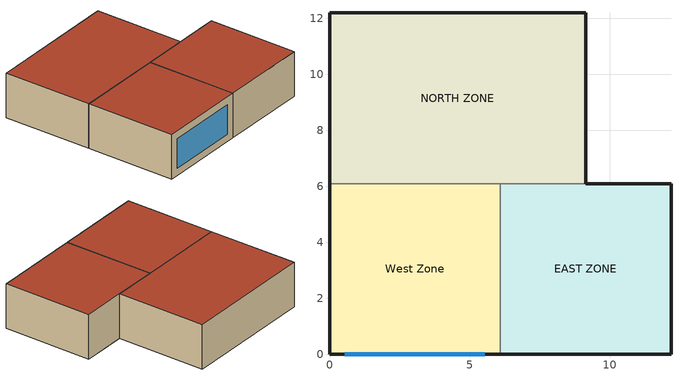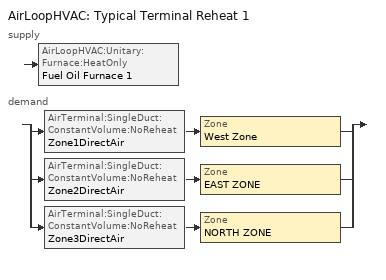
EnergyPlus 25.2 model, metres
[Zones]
West Zone
 floor adiabatic (FLOOR SLAB 8 IN): 0,0 0,6.1 6.1,6.1 6.1,0 z0
 wall outside (EXTWALL80): 0,6.1 0,0 6.1,0 z0:3.05
 wall to NORTH ZONE (PARTITION06): 6.1,6.1 0,6.1 z0:3.05
 wall to EAST ZONE (PARTITION06): 6.1,0 6.1,6.1 z0:3.05
 window (WIN-CON-LIGHT): 0.55,0 5.55,0 z0.5:2.5
 roof outside (ROOF34): 0,6.1 0,0 6.1,0 6.1,6.1 z3.05
EAST ZONE
 floor adiabatic (FLOOR SLAB 8 IN): 6.1,0 6.1,6.1 12.19,6.1 12.19,0 z0
 wall outside (EXTWALL80): 6.1,0 12.19,0 12.19,6.1 9.14,6.1 z0:3.05
 wall to NORTH ZONE (PARTITION06): 9.14,6.1 6.1,6.1 z0:3.05
 roof outside (ROOF34): 6.1,6.1 6.1,0 12.19,0 12.19,6.1 z3.05
NORTH ZONE
 floor adiabatic (FLOOR SLAB 8 IN): 0,6.1 0,12.19 9.14,12.19 9.14,6.1 z0
 wall outside (EXTWALL80): 9.14,6.1 9.14,12.19 0,12.19 0,6.1 z0:3.05
 roof outside (ROOF34): 0,12.19 0,6.1 9.14,6.1 9.14,12.19 z3.05
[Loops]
AirLoopHVAC 'Typical Terminal Reheat 1'
 supply: AirLoopHVAC:Unitary:Furnace:HeatOnly 'Fuel Oil Furnace 1'
 demand: split
  | AirTerminal:SingleDuct:ConstantVolume:NoReheat 'Zone1DirectAir' > Zone 'West Zone'
  | AirTerminal:SingleDuct:ConstantVolume:NoReheat 'Zone2DirectAir' > Zone 'EAST ZONE'
  | AirTerminal:SingleDuct:ConstantVolume:NoReheat 'Zone3DirectAir' > Zone 'NORTH ZONE'
[Building]
NONE: Loads convergence tolerance value=0.04; Maximum number of warmup days=25; Minimum number of warmup days=6; North axis=0; Solar distribution=FullInteriorAndExterior; Temperature convergence tolerance value=0.4; Terrain=Suburbs
[Site:GroundTemperature:BuildingSurface]
20.03, 20.03, 20.13, 20.3, 20.43, 20.52, 20.62, 20.77, 20.78, 20.55, 20.44, 20.2
[Site:Location]
CHICAGO_IL_USA TMY2-94846: Elevation=190; Latitude=42; Longitude=-87.88; Time zone=-6
[SizingPeriod:DesignDay] Barometric pressure=99063; Daily dry bulb temperature range=0; Day of month=21; Day type=WinterDesignDay; Daylight saving time indicator=No; Humidity condition type=WetBulb; Month=1; Rain indicator=No; Sky clearness=0; Snow indicator=No; Solar model indicator=ASHRAEClearSky; Wind direction=270
Name | Maximum dry bulb temperature | Wetbulb or dewpoint at maximum dry bulb | Wind speed
CHICAGO Ann Htg Wind 99% Condns WS=>MCDB | -4.1 | -4.1 | 11.8
CHICAGO_IL_USA Annual Heating 99% Design Conditions DB | -17.3 | -17.3 | 4.9
[Construction]
EXTWALL80: A1 - 1 IN STUCCO, C4 - 4 IN COMMON BRICK, E1 - 3 / 4 IN PLASTER OR GYP BOARD
FLOOR SLAB 8 IN: C10 - 8 IN HW CONCRETE
PARTITION06: E1 - 3 / 4 IN PLASTER OR GYP BOARD, C6 - 8 IN CLAY TILE, E1 - 3 / 4 IN PLASTER OR GYP BOARD
ROOF34: E2 - 1 / 2 IN SLAG OR STONE, E3 - 3 / 8 IN FELT AND MEMBRANE, B5 - 1 IN DENSE INSULATION, C12 - 2 IN HW CONCRETE
WIN-CON-LIGHT: WIN-LAY-GLASS-LIGHT
[Material] Thermal absorptance=0.9
Name | Conductivity | Density | Roughness | Solar absorptance | Specific heat | Thickness | Visible absorptance
A1 - 1 IN STUCCO | 0.691831 | 1858.142 | Smooth | 0.92 | 836.8 | 0.0253898 | 0.92
B5 - 1 IN DENSE INSULATION | 0.0432394 | 91.30524 | VeryRough | 0.5 | 836.8 | 0.0253898 | 0.5
C4 - 4 IN COMMON BRICK | 0.726422 | 1922.216 | Rough | 0.76 | 836.8 | 0.101498 | 0.76
C6 - 8 IN CLAY TILE | 0.570761 | 1121.292 | Smooth | 0.82 | 836.8 | 0.203302 | 0.82
C10 - 8 IN HW CONCRETE | 1.729577 | 2242.585 | MediumRough | 0.65 | 836.8 | 0.203302 | 0.65
C12 - 2 IN HW CONCRETE | 1.729577 | 2242.585 | MediumRough | 0.65 | 836.8 | 0.0509016 | 0.65
E1 - 3 / 4 IN PLASTER OR GYP BOARD | 0.726422 | 1601.846 | Smooth | 0.92 | 836.8 | 0.01905 | 0.92
E2 - 1 / 2 IN SLAG OR STONE | 1.435549 | 881.0155 | Rough | 0.55 | 1673.6 | 0.0127102 | 0.55
E3 - 3 / 8 IN FELT AND MEMBRANE | 0.190253 | 1121.292 | Rough | 0.75 | 1673.6 | 0.00954024 | 0.75
[WindowMaterial:Glazing]
WIN-LAY-GLASS-LIGHT: Back side infrared hemispherical emissivity=0.84; Back side solar reflectance at normal incidence=0.031; Back side visible reflectance at normal incidence=0.05; Conductivity=0.9; Front side infrared hemispherical emissivity=0.84; Front side solar reflectance at normal incidence=0.031; Front side visible reflectance at normal incidence=0.05; Infrared transmittance at normal incidence=0; Optical data type=SpectralAverage; Solar transmittance at normal incidence=0.9; Thickness=0.003; Visible transmittance at normal incidence=0.9
[AirLoopHVAC]
Typical Terminal Reheat 1: Design supply air flow rate=1.3
[AirLoopHVAC:Unitary:Furnace:HeatOnly]
Fuel Oil Furnace 1: Availability schedule=FanAndCoilAvailSched; Controlling zone or thermostat location=East Zone; Fan placement=BlowThrough; Heating coil=Furnace Coil; Heating supply air flow rate=1.3; Maximum supply air temperature=80; Supply air fan operating mode schedule=CyclingFanSchedule; Supply fan=Supply Fan 1
[AirTerminal:SingleDuct:ConstantVolume:NoReheat] Availability schedule=FanAndCoilAvailSched
Name | Maximum air flow rate
Zone1DirectAir; Zone3DirectAir | 0.47
Zone2DirectAir | 0.36
[AvailabilityManager:Scheduled]
Furnace 1 Avail: Schedule=FanAndCoilAvailSched
[Coil:Heating:Fuel]
Furnace Coil: Availability schedule=FanAndCoilAvailSched; Burner efficiency=0.8; Fuel type=FuelOilNo2; Nominal capacity=20000
[ElectricEquipment] Design level calculation method=EquipmentLevel; Fraction latent=0; Fraction lost=0; Fraction radiant=0.3; Schedule=BLDG Sch   2
Name | Design level | Zone or zonelist or space or spacelist
EAST ZONE ElecEq 1 | 1464.375 | EAST ZONE
NORTH ZONE ElecEq 1 | 2928.751 | NORTH ZONE
West Zone ElecEq 1 | 2928.751 | West Zone
[Fan:OnOff]
Supply Fan 1: Availability schedule=FanAndCoilAvailSched; Fan total efficiency=0.7; Maximum flow rate=1.3; Motor efficiency=0.9; Motor in airstream fraction=1; Pressure rise=600
[Lights] Design level calculation method=LightingLevel; End use subcategory=GeneralLights; Fraction radiant=0.2; Fraction replaceable=0; Fraction visible=0.2; Return air fraction=0; Schedule=BLDG Sch   3
Name | Lighting level | Zone or zonelist or space or spacelist
EAST ZONE Lights 1 | 1464.375 | EAST ZONE
NORTH ZONE Lights 1 | 878.6252 | NORTH ZONE
[People] Activity level schedule=Activity Sch; Air velocity schedule=Air Velo Sch; Carbon dioxide generation rate=3.82e-08; Clothing insulation calculation method=ClothingInsulationSchedule; Clothing insulation schedule=Clothing Sch; Fraction radiant=0.3; Mean radiant temperature calculation type=EnclosureAveraged; Number of people calculation method=People; Number of people schedule=BLDG Sch   1; Thermal comfort model 1 type=Fanger; Work efficiency schedule=Work Eff Sch
Name | Number of people | Zone or zonelist or space or spacelist
EAST ZONE | 3 | EAST ZONE
NORTH ZONE | 4 | NORTH ZONE
West Zone | 3 | West Zone
[ThermostatSetpoint:SingleCooling]
Cooling Setpoint with SB: Setpoint temperature schedule=Cooling Setpoints
[ThermostatSetpoint:SingleHeating]
Heating Setpoint with SB: Setpoint temperature schedule=Heating Setpoints
[Zone] Ceiling height=Autocalculate; Multiplier=1; Type=1; Volume=Autocalculate
EAST ZONE; NORTH ZONE; West Zone
[ZoneControl:Thermostat]
Zone 2 Thermostat: Zone or zonelist=EAST ZONE; Control 1=Heating Setpoint with SB; Control 2=Cooling Setpoint with SB; Control type schedule=Zone Control Type Sched
[Zone equipment]
West Zone: Zone1DirectAir
EAST ZONE: Zone2DirectAir
NORTH ZONE: Zone3DirectAir
[Schedule:Compact]
ACTIVITY SCH: Through: 12/31, For: AllDays, Until: 24:00, 131.8
AIR VELO SCH: Through: 12/31, For: AllDays, Until: 24:00, 0.14
BLDG SCH   1: Through: 12/31, For: Weekdays, Until: 6:00, 0, Until: 7:00, 0.1, Until: 8:00, 0.5, Until: 12:00, 1, Until: 13:00, 0.5, Until: 16:00, 1, Until: 17:00, 0.5, Until: 18:00, 0.1, Until: 24:00, 0, For: Weekends Holiday, Until: 24:00, 0, For: SummerDesignDay, Until: 6:00, 0, Until: 7:00, 0.1, Until: 8:00, 0.5, Until: 12:00, 1, Until: 13:00, 0.5, Until: 16:00, 1, Until: 17:00, 0.5, Until: 18:00, 0.1, Until: 24:00, 0, For: WinterDesignDay CustomDay1 CustomDay2, Until: 24:00, 0
BLDG SCH   2: Through: 12/31, For: Weekdays, Until: 8:00, 0, Until: 18:00, 1, Until: 24:00, 0, For: Weekends Holiday, Until: 24:00, 0, For: SummerDesignDay, Until: 8:00, 0, Until: 18:00, 1, Until: 24:00, 0, For: WinterDesignDay CustomDay1 CustomDay2, Until: 24:00, 0
BLDG SCH   3: Through: 12/31, For: Weekdays, Until: 6:00, 0.05, Until: 7:00, 0.2, Until: 17:00, 1, Until: 18:00, 0.5, Until: 24:00, 0.05, For: Weekends Holiday, Until: 24:00, 0.05, For: SummerDesignDay, Until: 6:00, 0.05, Until: 7:00, 0.2, Until: 17:00, 1, Until: 18:00, 0.5, Until: 24:00, 0.05, For: WinterDesignDay CustomDay1 CustomDay2, Until: 24:00, 0.05
CLOTHING SCH: Through: 12/31, For: AllDays, Until: 24:00, 1
COOLING SETPOINTS: Through: 12/31, For: AllDays, Until: 7:00, 30, Until: 17:00, 24, Until: 24:00, 30
CYCLINGFANSCHEDULE; WORK EFF SCH: Through: 12/31, For: AllDays, Until: 24:00, 0
FANANDCOILAVAILSCHED: Through: 3/31, For: AllDays, Until: 24:00, 1, Through: 9/30, For: Weekdays, Until: 7:00, 0, Until: 17:00, 1, Until: 24:00, 0, For: Weekends Holiday, Until: 24:00, 0, For: SummerDesignDay WinterDesignDay, Until: 7:00, 0, Until: 17:00, 1, Until: 24:00, 0, For: CustomDay1 CustomDay2, Until: 24:00, 0, Through: 12/31, For: AllDays, Until: 24:00, 1
HEATING SETPOINTS: Through: 12/31, For: AllDays, Until: 7:00, 15, Until: 17:00, 20, Until: 24:00, 15
ZONE CONTROL TYPE SCHED: Through: 3/31, For: AllDays, Until: 24:00, 1, Through: 9/30, For: AllDays, Until: 24:00, 2, Through: 12/31, For: AllDays, Until: 24:00, 1
